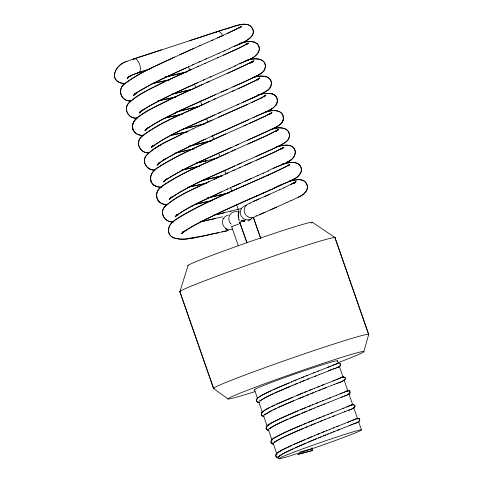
<?xml version="1.0" encoding="UTF-8"?>
<svg xmlns="http://www.w3.org/2000/svg" width="483" height="483" viewBox="0 0 483 483"><rect width="100%" height="100%" fill="white"/><g stroke="black" fill="none" stroke-linecap="round" stroke-linejoin="round"><path stroke-width="0.72" d="M234.195 30.357L234.195 30.707M235.469 145.618L275.002 127.675L278.6 125.592L281.661 123.099L283.086 120.086M283.334 117.852C282.609 108.452 271.283 110.166 265.034 112.231M238.197 215.026L238.415 212.925M132.94 123.739L132.3 126.359L132.74 128.762M283.05 120.533L283.376 117.393M277.055 102.891C279.603 91.287 264.69 92.446 257.928 95.151M238.324 245.841L231.653 226.678L240.365 223.375M238.898 211.548L238.228 215.871M363.765 351.817L368.668 334.61L334.997 237.859M179.833 291.78L188.11 265.421M328.591 370.92C330.807 368.463 343.19 368.39 339.724 363.15M269.792 88.141C276.554 75.849 259.993 74.165 252.211 77.817M176.687 214.5L176.204 215.804L177.104 214.645L175.148 216.71C188.95 205.812 205.8 199.6 221.431 191.823M340.557 364.967C339.923 366.983 341.27 363.246 339.712 363.138M152.7 145.57L151.789 147.17L152.93 145.896L151.928 146.886C171 133.133 193.472 124.988 214.567 114.882M146.337 128.798L145.8 130.09L146.434 129.009M211.717 136.182L266.393 111.651L273.155 108.017L276.167 104.902M133.507 122.398C141.948 110.836 157.229 106.695 169.231 99.758M132.457 124.904L133.978 121.257M146.524 128.508L145.739 130.392L147.218 128.17L145.371 130.03C154.397 122.712 165.283 118.154 175.552 112.883L174.979 113.155L181.324 110.13L180.884 110.341C202.516 100.132 224.529 90.762 246.318 80.909C252.186 77.763 259.202 75.958 263.863 70.965C270.456 58.564 254.45 56.825 246.578 60.502M247.387 140.348C257.01 136.013 266.767 131.937 276.143 127.065C279.035 125.52 282.12 123.624 283.153 120.303C285.387 108.983 271.814 109.587 264.883 112.273M275.962 105.397L277.26 102.384M140.281 111.609L139.708 112.835L140.529 111.658L139.575 112.72L143.729 109.351L142.642 110.13L149.513 105.934L170.644 95.115M223.128 218.31A7.336 5.893 71.5 0 0 222.995 218.564L223.098 218.376M140.468 111.229L139.569 113.131L141.724 110.541L139.629 112.376C157.392 99.896 177.913 92.042 197.414 82.756M134.588 93.901L133.821 95.199L137.45 92.175L135.415 93.563C151.553 83.185 169.334 75.71 186.667 67.602M170.614 197.517L169.974 198.809L171.181 197.493L169.122 199.238C189.185 184.941 212.695 176.398 234.816 165.85M128.261 77.491L128.846 76.326L127.313 78.481L129.921 76.054L128.949 76.815L132.571 74.774L151.058 68.526M128.279 77.443L128.87 76.278M353.58 423.923C356.786 424.11 363.844 418.145 356.768 418.35M358.736 421.731L359.757 420.578L359.183 418.586M164.576 180.316L163.568 182.061L166.206 179.428L164.19 180.98C187.235 165.826 213.287 156.015 238.191 144.411M164.546 180.473L163.882 181.614L167.009 178.819L164.951 180.382C185.858 166.907 209.181 157.724 231.683 147.297M257.922 79.677L257.632 80.166L259.486 78.18L254.239 81.247L243.221 86.415L255.972 80.353L259.776 77.799L257.862 79.882M134.733 93.63L133.604 95.471L136.955 92.507L134.835 93.974C153.202 82.062 173.626 73.79 193.411 64.565M269.78 407.489C266.652 408.455 257.022 414.07 263.754 416.545M351.479 405.539L352.403 404.567L346.691 407.006M351.491 405.521L352.439 404.543L343.015 408.467M170.378 198.217L169.587 199.437L171.996 196.816L170.028 198.459C192.113 183.618 217.326 174.218 241.319 162.964M246.795 43.995L246.415 44.545L247.525 43.597L239.073 48.113L217.459 57.845M176.162 215.913L176.947 214.784L176.096 215.931L181.3 212.115L192.808 205.637L191.938 206.09L227.638 188.992M128.484 76.827L127.325 78.463L128.792 76.972M270.583 113.414L270.232 113.91L271.5 112.883L264.352 116.614L243.794 125.936M281.329 123.455L281.728 122.899M282.181 122.229L282.579 121.662M279.319 455.946L278.89 456.538L282.627 453.893L292.952 448.81M294.334 182.9L293.954 183.419L296.037 181.536L290.742 184.597M292.149 397.431C282.338 401.808 272.092 405.533 263.048 411.413C260.367 412.524 260.838 416.757 263.935 416.563M182.333 232.903L183.268 231.635L181.584 233.675L185.943 230.234L184.85 230.94C219.517 210.274 257.874 196.877 293.96 179.006C299.237 177.14 303.952 170.753 300.021 165.488C295.548 160.09 287.783 163.236 282.072 164.22C288.81 161.974 301.712 160.114 301.392 170.789C297.685 181.783 282.295 182.441 273.795 188.298M251.903 62.724L253.219 60.949L249.765 63.327L254.052 60.882L227.801 73.253M279.24 456.073L278.8 456.664L281.667 454.449L281.124 454.763L286.757 451.75L306.077 443.056M282.066 148.927L283.31 147.327L279.826 149.694L284.022 147.321L272.762 152.924L239.109 167.897M282.006 149.042L283.756 147.218L274.555 152.042L256.521 160.193M250.683 219.493L251.709 218.401M182.405 232.764L183.431 231.472L181.777 233.482C193.755 223.973 208.288 218.37 221.86 211.572L221.172 211.88L228.87 208.336M294.389 182.858L293.954 183.395L295.976 181.59L283.889 187.863M246.771 44.068L246.294 44.653L248.667 42.999L242.194 46.61L223.502 55.165M152.719 145.818L151.36 147.442C172.304 131.95 197.511 123.364 220.834 112.098M297.957 410.822L280.351 418.526L271.114 423.156L266.519 426.537L266.012 428.258L266.387 429.194M269.357 428.85L272.774 426.417L281.927 421.828L314.24 408.087M274.084 442.76L275.358 441.571L274.779 441.969C288.454 433.831 303.584 428.493 318.17 422.263M269.411 428.765L275.437 424.986L287.934 419.111M336.53 367.744L339.839 366.205M252.005 62.373L253.37 61.057L243.39 66.195L206.615 82.617M288.212 166.049L289.679 164.407L284.704 167.426L267.95 175.196M242.424 102.547C251.045 98.23 260.639 95.308 268.433 89.597M267.896 90.2L270.353 87.514M337.653 363.294L336.542 363.838L337.677 363.325L337.231 363.524M339.772 366.277L340.34 365.661M276.91 130.434L276.342 131.02L278.57 129.486L265.179 136.315L231.568 151.276M274.235 442.549L276.982 440.562L282.211 437.803L303.058 428.487M144.586 130.887L147.732 127.705M264.865 96.147L265.831 95.187L261.249 97.971L262.438 97.343L246.819 104.714L192.88 128.786M260.259 400.576L259.782 401.047L263.694 398.469L272.81 393.941M263.947 97.053L265.958 95.079L261.496 97.832L251.317 102.68M288.363 165.645L289.625 164.667C251.667 184.337 210.171 197.36 174.158 220.707C168.084 224.257 165.929 234.122 173.089 237.733C188.147 241.971 203.82 234.889 218.721 232.752M264.316 415.126L265.445 414.094M261.895 412.464L262.39 412.017M262.565 411.854L263.048 411.413M265.203 414.299L264.708 414.746L271.573 410.677M347.126 391.043L347.657 390.735L345.737 391.616M259.691 401.132C269.019 394.653 279.995 390.982 290.289 386.315M276.825 130.567L276.028 131.237L278.22 129.74L267.811 135.095L247.864 144.067M239.713 27.942L241.784 26.215L235.42 29.705L217.471 37.916M239.665 27.966L241.717 26.269L227.499 33.412M266.996 425.976L267.558 425.529M267.836 425.3L268.379 424.865M269.731 114.326L272.007 112.527L265.801 115.914L249.125 123.57M356.508 418.906L357.172 418.387L351.944 420.657M145.926 129.529C167.233 114.767 191.902 105.747 215.231 94.722M356.641 418.803L357.172 418.387L336.754 426.652M129.915 76.06L128.907 76.845L133.725 74.31L145.232 70.446M250.417 219.705L250.013 219.994M264.962 414.535C277.127 406.928 290.844 402.188 303.952 396.483M232.909 86.904C240.932 83.293 249.041 79.834 256.865 75.795C260.663 73.99 265.058 71.448 265.409 66.739C264.98 56.239 252.386 58.54 245.624 60.719M342.399 377.163L341.934 377.428L342.894 376.921L337.551 379.185M338.607 382.687C341.312 382.403 349.915 377.628 342.592 376.818M268.288 170.934C276.053 165.132 296.816 163.489 295.101 150.503C292.1 142.31 282.428 145.673 276.173 146.971M358.863 421.635L349.269 425.638M181.101 134.431C169.521 140.704 156.426 145.455 146.904 154.795C140.807 160.845 146.929 170.789 154.922 170.04M291.666 445.398C289.257 447.584 269.321 453.096 277.991 457.975M342.423 377.145L342.133 377.326L342.773 376.988L335.884 379.849M346.909 391.194L347.531 390.813L336.144 395.456M253.388 217.513L260.808 238.674M252.959 117.918C260.868 112.962 273.269 111.821 277.23 102.384C278.613 92.09 266.067 92.217 259.431 94.813M161.364 144.592L155.478 148.04M279.313 451.653L279.856 451.339M280.357 451.05L280.883 450.742M256.865 75.795L258.761 74.72M259.238 74.43L261.218 73.307M286.866 162.191L288.659 161.183M289.245 160.845L291.122 159.788M268.011 110.873L269.206 110.245M270.251 109.677L271.488 109.025M298.077 197.257C304.616 195.434 311.444 187.012 304.574 181.385C300.021 178.07 294.056 180.401 289.063 181.276M343.612 380.592L343.926 380.435M344.258 380.248L344.578 380.085M249.156 220.489L249.306 220.417A7.317 6.466 4.6 0 1 247.96 220.948M337.068 363.602L337.436 363.421M125.393 61.945C113.577 65.869 108.536 82.883 125.157 83.686C107.039 82.074 114.984 64.891 126.908 61.269M164.142 82.001C151.867 88.842 137.166 93.376 127.808 104.322C123.413 110.613 129.462 118.89 136.683 118.093M271.325 406.722L274.761 405.08M273.094 409.922L276.475 408.304M174.659 97.168L209.682 81.265M168.658 100.029L175.1 96.956M186.981 131.624C173.131 138.971 157.029 144.091 146.053 155.743C141.362 162.083 147.23 170.638 154.723 170.022M208.916 181.584C194.009 189.451 177.013 194.915 164.733 206.851C158.792 213.112 165.464 223.007 173.451 221.818M222.904 195.289C210.22 201.121 197.541 207.014 185.285 213.715C179.591 217.054 173.306 220.115 169.539 225.772C163.979 238.674 180.926 241.005 189.529 238.288M236.954 104.974C247.006 100.331 257.361 96.25 267.021 90.81C269.556 89.132 271.609 86.336 271.434 83.167C270.196 73.579 258.894 75.837 252.47 77.751M290.989 200.638C297.48 197.535 311.68 192.952 306.174 183.172M169.557 79.429L198.459 66.262M175.89 92.621L204.333 79.665M186.667 131.69L193.109 128.756M271.017 390.771C268.826 392.377 249.168 399.061 259.329 402.768M174.266 57.193C156.794 66.201 136.973 72.571 122.404 86.155C116.971 92.265 123.165 101.816 130.887 100.935M234.189 46.422C242.345 43.687 263.259 33.671 248.008 24.555C243.788 23.625 239.574 24.826 235.511 25.907C220.025 30.532 204.732 35.778 189.354 40.747M239.84 63.877C246.469 59.705 258.013 58.268 259.413 49.055C258.803 39.823 247.676 40.777 241.428 43.126M205.414 139.122C189.602 146.675 173.204 153.437 158.696 163.393L159.825 162.572L158.026 164.172L158.738 162.91L157.041 165.337L159.716 162.644L164.908 159.136L162.783 160.38L175.637 153.292L198.755 142.105L230.711 127.784M252.011 98.224L253.877 97.367M256.008 96.371L258.037 95.435M249.681 203.162L269.876 194.172M256.443 216.118L265.125 212.194M214.035 179.187L228.024 172.866M221.552 175.782C202.6 185.249 181.765 192.355 165.313 206.03C158.424 212.387 165.077 223.4 173.838 221.818M273.33 168.639C280.665 163.852 294.92 162.674 295.385 151.753C294.014 143.077 283.171 144.743 277.151 146.735M279.669 189.789L284.004 187.809M286.63 202.631L291.104 200.584M253.376 97.59L255.326 96.703M199.262 125.852L212.303 119.959M215.128 198.875L215.81 198.561M222.536 195.452L229.642 192.228M228.501 208.499L235.547 205.299M276.638 404.205L302.581 393.108M278.335 407.441L293.64 400.751M229.274 48.644C236.441 43.899 261.46 39.214 250.562 25.901C242.206 21.174 232.504 27.875 224.172 29.391L126.896 61.275M234.81 66.147C242.677 60.786 257.059 60.013 259.413 49.091C258.84 39.298 246.324 41.037 239.87 43.325M336.403 363.898L337.84 363.246M179.833 54.664L200.397 45.474M191.443 69.395C170.813 79.514 148.408 87.254 130.199 101.575C122.296 107.087 128.086 119.657 137.323 118.093M226.243 189.656L240.148 183.377M272.967 389.878L288.786 383.013M274.724 393.065L293.169 385.108M338.034 367.11L338.559 366.875M338.637 366.839L339.169 366.597M244.996 85.612L232.305 91.269M229.582 192.252L236.899 188.962M235.487 205.329L242.756 202.057M253.678 201.339L259.099 198.918M279.784 189.734L264.865 196.37M259.733 214.621L276.548 207.141M286.745 202.576L270.305 209.924M193.973 48.324C171.236 58.956 147.502 68.097 126.612 82.201C116.964 86.469 119.573 101.865 130.688 100.838M223.231 35.344L211.82 40.421M192.451 65L200.077 61.595M223.943 51.029L229.823 48.403M229.244 68.634L235.487 65.839M203.21 84.145C181.771 94.094 159.625 102.988 139.708 115.842C129.317 120.883 130.35 135.638 142.914 135.439M209.012 101.593C186.233 113.143 159.945 120.979 140.468 137.89C134.848 144.32 141.507 153.896 149.434 152.761M237.974 88.751L243.184 86.421M247.387 104.388L218.666 117.121M228.906 152.459C206.326 163.224 182.32 171.954 161.859 186.571C152.139 191.528 157.21 206.549 167.951 204.448M226.599 173.475L234.466 169.986M232.613 186.776L258.067 175.444M279.077 185.925L280.979 185.074M197.36 66.751L205.347 63.207M203.271 80.142L211.137 76.64M215.563 98.683C191.437 109.967 166.152 119.524 143.958 134.443C134.793 139.835 138.029 153.437 149.066 152.785M225.658 133.96C202.957 144.477 179.441 153.745 158.358 167.353C148.058 171.924 147.466 187.12 160.622 187.175M235.463 149.549C211.783 160.428 187.386 170.173 165.204 183.975C159.788 187.048 153.274 194.13 158.08 200.385M255.887 156.522C265.022 152.362 274.356 148.559 283.177 143.735C285.882 142.123 288.882 140.124 289.359 136.731C290.392 126.854 278.293 126.443 271.796 129.384M232.897 170.656L240.806 167.172M262.994 173.288L268.596 170.765M236.652 189.076L244.144 185.738M262.541 177.599L269.611 174.454M242.508 202.172L249.971 198.845M268.367 190.713L275.461 187.555M293.706 444.469L314.91 435.425M294.998 447.88L316.28 438.799M199.618 45.819L212.695 40.035M205.794 59.059L219.077 53.184M199.123 62.017L206.579 58.709M218.183 53.577L224.577 50.745M204.291 63.671L218.394 57.435M210.135 77.093L230.017 68.29M221.371 92.005L227.288 89.391M213.335 99.661L234.315 90.381M218.721 113.04L238.856 104.123M231.188 127.494L248.86 119.675M246.928 124.542C218.739 137.395 189.789 148.903 162.868 164.359C157.265 167.915 148.058 173.246 150.998 181.228M237.455 164.679C251.721 158.213 266.224 152.248 280.279 145.317C283.443 143.505 287.198 141.96 288.822 138.44C292.354 127.21 278.92 126.359 271.814 129.396M245.062 165.258L250.985 162.638M245.273 181.125L251.317 178.45M257.348 175.782L263.537 173.023M243.583 185.991L263.959 176.971M256.147 196.116L263.79 192.729M249.409 199.099L257.016 195.73M262.631 193.248L269.78 190.079M290.09 418.163L299.394 414.185M337.146 363.56L335.637 364.2M347.023 395.046C350.646 395.082 351.129 389.352 347.108 390.717M304.749 439.663C296.115 443.412 287.355 446.98 279.204 451.726C276.717 452.426 273.813 456.574 277.405 457.848M301.676 425.1C292.076 429.369 282.114 433.076 273.197 438.697C270.414 439.608 269.937 444.197 273.444 444.197M337.001 363.627L327.613 367.406M307.146 438.649L312.042 436.608M308.48 442.036L328.319 433.927M291.714 381.793C280.508 386.702 268.862 390.928 258.447 397.424C255.797 398.499 255.773 402.768 259.027 402.756M303.777 424.219L306.234 423.199M305.147 427.606L307.611 426.58M300.414 409.795L305.389 407.737M301.827 413.17L306.777 411.124M291.261 381.981L299.611 378.551M292.722 385.295L300.945 381.92M297.069 395.372L314.463 388.314M298.506 398.723L315.713 391.737M293.755 380.948L296.266 379.916M295.179 384.281L297.649 383.26M308.709 422.172L313.696 420.132M310.092 425.559L315.085 423.513M314.524 435.581L326.882 430.576M307.888 406.716L310.394 405.696M344.88 391.973L342.737 392.842M309.271 410.103L311.758 409.089M346.172 395.402L344.029 396.271M317.017 434.561L319.505 433.553M318.4 437.936L320.899 436.916M298.784 378.883L307.436 375.394M300.13 382.246L308.661 378.805M304.592 392.287L307.097 391.272M305.944 395.674L308.42 394.665M312.881 404.688C298.536 410.683 283.901 416.183 270.239 423.663C266.888 424.358 263.79 430.051 268.922 430.401L267.546 430.148L266.218 428.964M316.788 418.876C303.052 424.569 289.136 429.961 275.992 436.946C272.714 437.55 268.011 443.388 273.577 444.215M301.295 377.863L303.795 376.855M334.659 364.605L332.286 365.559M302.606 381.244L305.069 380.248M335.564 368.143L333.216 369.084M316.19 419.117L324.232 415.887M317.579 422.498L325.627 419.268M321.986 432.545L324.449 431.554M323.393 435.908L325.868 434.905M309.579 390.27L312.042 389.286M310.877 393.675L313.316 392.697M312.29 404.929L317.79 402.719M313.642 408.328L319.13 406.125M318.665 418.121L321.117 417.137M320.06 421.496L322.517 420.512M348.201 410.339C350.791 410.139 359.533 405.388 352.312 404.464M306.27 375.859L314.892 372.423M307.514 379.264L316.027 375.871M316.202 403.353L320.187 401.759M317.536 406.758L321.515 405.171M326.2 430.848L329.841 429.393M327.631 434.199L331.302 432.738M314.125 388.453L319.16 386.448M315.369 391.876L320.368 389.89M336.941 383.345C339.338 383.164 350.743 377.899 342.519 376.831M319.909 401.874L323.417 400.479M340.056 393.911L341.463 393.355M321.225 405.285L324.727 403.897M341.342 397.34L342.749 396.778M323.532 416.171L328.217 414.305M324.938 419.54L329.641 417.668M329.273 429.622L333.91 427.781M350.652 421.17L347.675 422.353M330.728 432.961L334.852 431.325M350.833 425.022L352.276 424.448M313.461 372.991L318.4 371.035M330.897 366.108L317.971 371.21M314.608 376.432L319.486 374.506M331.839 369.634L319.058 374.675M323.604 384.691L317.729 387.016M333.161 380.924L334.749 380.296M336.216 379.716L321.346 385.585M318.943 390.451L334.55 384.293M334.254 384.408L337.285 383.212M322.535 400.83L327.045 399.043M323.858 404.241L328.355 402.46M327.806 414.462L332.666 412.542M329.213 417.843L334.103 415.905M344.47 411.824C346.293 410.616 360.403 407.465 352.693 404.38M333.367 427.992L338.293 426.048M337.641 430.22L339.809 429.363M333.089 432.025L349.855 425.402M322.523 389.032L325.862 387.716M329.195 398.191L336.868 395.172M326.967 399.073L330.239 397.781M328.259 402.496L348.786 394.249L349.656 393.699L350.229 392.45L349.728 391.115L349.016 390.662M331.247 413.104L343.86 408.129M332.66 416.479L345.351 411.474M245.358 219.988L239.689 222.222L246.97 242.81L239.689 222.222L240.19 222.15M133.646 58.89L161.479 49.834M252.349 217.67L252.718 217.567M311.933 448.731L299.834 452.022M305.051 452.511L312.477 450.464L298.138 454.328M304.948 452.541L297.951 454.376M237.093 209.568L241.174 208.529M186.776 71.937L165.258 77.129M199.225 106.381L176.21 111.935M203.953 123.974L205.323 123.624M211.053 140.897L189.016 146.216M222.24 175.709L201.502 180.72L222.669 175.607M228.175 230.5L222.059 231.973M199.533 106.302L177.478 111.639M211.977 140.668L188.992 146.216M195.524 163.332L205.625 160.942M212.309 159.312L217.706 157.959M230.288 211.264L237.805 209.387M228.23 230.494L205.535 235.541L187.096 238.632M191.334 89.542L171.604 94.306M204.726 123.781L183.154 128.985M229.347 192.741L207.364 198.054M184.325 72.438L164.775 77.135M191.757 89.44L171.387 94.36M203.271 124.143L183.637 128.876M228.006 193.079L207.334 198.06M347.869 394.273L348.895 394.05L348.394 394.146M205.052 161.087L213.504 159.016M231.025 211.083L216.952 214.488M206.416 160.754L196.092 163.2M224.305 212.731L213.426 215.297M222.56 216.825L200.916 221.631M352.035 404.537L352.753 404.368M257.427 95.272L258.755 94.958M182.743 114.073L165.204 117.924M199.37 166.237L182.127 169.974M206.796 183.154L187.815 187.289M175.927 96.974L157.893 100.893M188.255 131.539L171.006 135.331M194.112 148.885L176.573 152.694M215.412 218.509L201.308 221.649M175.643 97.041L159.257 100.627M192.94 149.156L175.257 152.948M211.216 200.813L195.663 204.231M212.623 200.487L195.162 204.327M170.046 79.701L152.441 83.541M187.084 131.811L170.765 135.385M205.36 183.492L188.871 187.084M181.071 114.459L165.289 117.906M200.016 166.086L182.532 169.895M289.347 181.216C294.902 180.093 302.744 177.37 306.476 183.51M239.604 43.542L240.818 43.265M168.609 80.045L152.127 83.595M353.139 407.954L353.574 407.857M232.015 226.63L231.713 226.684M347.138 390.705L349.155 390.699M343.624 380.332L343.932 380.272M357.293 418.224L359.225 418.634M343.534 380.35L343.999 380.272L343.322 380.332M191.993 237.938L194.22 237.618M243.136 24.289L244.114 24.204M253.406 217.404L260.808 238.65M165.156 204.375L167.311 204.418M161.757 187.301L158.134 186.915L155.641 186.021M142.582 135.445C138.072 135.373 133.157 132.65 132.451 127.85M167.661 204.623C163.689 204.557 159.462 203.277 157.386 199.57M243.667 221.057L244.03 221.129L241.325 220.399L243.486 221.015M242.949 220.876L243.305 220.972M274.247 94.74L271.186 93.418M226.418 229.353L226.75 229.534A7.269 5.216 72.5 0 0 226.95 229.63L227.137 229.721M147.816 167.855L148.945 168.464M149.102 168.555L150.213 169.153M150.636 180.346L151.553 182.586L153.262 184.699L154.373 185.303M153.262 184.699L156.721 186.613M226.159 229.196L226.02 229.117A7.33 5.856 71.2 0 1 225.706 228.888L225.44 228.725M254.354 41.961L254.843 42.263M256.648 43.44L257.149 43.748M312.392 222.246L335.039 237.612M228.067 398.988L213.546 388.531L179.863 291.804M230.705 223.665L230.56 223.496M231.176 224.19L230.82 223.852A7.323 7.16 61.4 0 1 238.964 212.297M304.35 181.143L304.646 181.475M159.179 201.622L159.867 202.425M151.191 181.705L151.553 182.586M335.009 237.594L368.698 334.321M337.412 360.843L338.408 363.693M339.398 366.537L343.117 377.223M344.113 380.073L348.08 391.471M348.823 393.609L352.795 405.002M353.538 407.139L357.752 419.25M358.501 421.387L361.477 429.936A43.923 1.534 -19.2 0 1 298.802 453.102A43.923 1.534 -19.2 0 1 299.708 449.981A43.923 1.534 -19.2 0 1 361.477 429.936M188.304 66.165L189.789 70.44M194.498 83.957L195.736 87.52M200.445 101.038L201.93 105.312M206.392 118.118L207.883 122.392M212.339 135.198L213.83 139.472M218.539 152.99L219.777 156.552M224.486 170.07L225.972 174.345M230.681 187.863L231.918 191.425M236.38 204.237L239.109 212.061M254.45 389.648L257.68 398.91M258.671 401.759L262.39 412.446M263.386 415.295L267.105 425.976M268.095 428.826L272.062 440.224M272.81 442.362L277.025 454.467M277.767 456.604L278.516 458.741M179.875 291.533L213.558 388.266M132.91 129.275L133.193 130.193M238.904 219.3L239.314 220.749M238.572 217.954L238.898 219.33M238.354 216.843L238.566 218.002M238.228 215.804L238.354 216.897M311.994 447.753A1.829 0.374 74.3 0 1 312.543 450.047A1.829 0.374 74.3 0 1 312.054 450.096M311.65 449.081A1.829 0.374 74.3 0 1 311.432 448.248M255.03 391.592A71.955 2.512 -19.2 0 1 245.316 391.073A71.955 2.512 -19.2 0 1 345.399 356.219A71.955 2.512 -19.2 0 1 338.191 362.636M214.404 388.574A82.207 2.868 -19.2 0 1 289.033 359.117A82.207 2.868 -19.2 0 1 368.372 334.87M254.988 389.745A43.923 1.534 -19.2 0 1 295.161 373.89A43.923 1.534 -19.2 0 1 337.098 361.133M180.618 291.853A82.207 2.868 -19.2 0 1 254.523 262.674A82.207 2.868 -19.2 0 1 334.888 237.98M188.05 265.692A65.887 2.3 -19.2 0 1 254.263 240.136A65.887 2.3 -19.2 0 1 311.523 223.068M252.675 217.688A7.323 7.16 61.4 0 1 241.065 215.901A7.323 7.16 61.4 0 1 246.294 205.396M256.588 215.551A7.323 7.16 61.4 0 1 244.984 213.77A7.323 7.16 61.4 0 1 250.206 203.258M132.807 59.771A7.323 3.647 71.9 0 1 139.569 64.052A7.323 3.647 71.9 0 1 137.546 72.698M216.432 32.518A7.323 3.647 71.9 0 1 222.826 35.881M232.317 229.117A7.323 7.16 61.4 0 1 222.729 224.148A7.323 7.16 61.4 0 1 228.423 215.098M270.166 428.01L269.605 428.457L270.214 427.998M243.861 220.26L243.197 220.411L243.861 220.26M241.772 220.489L241.772 220.489M241.929 220.508L241.621 220.465L241.929 220.514M244.76 221.232L244.398 221.19L244.76 221.232"/></g></svg>
